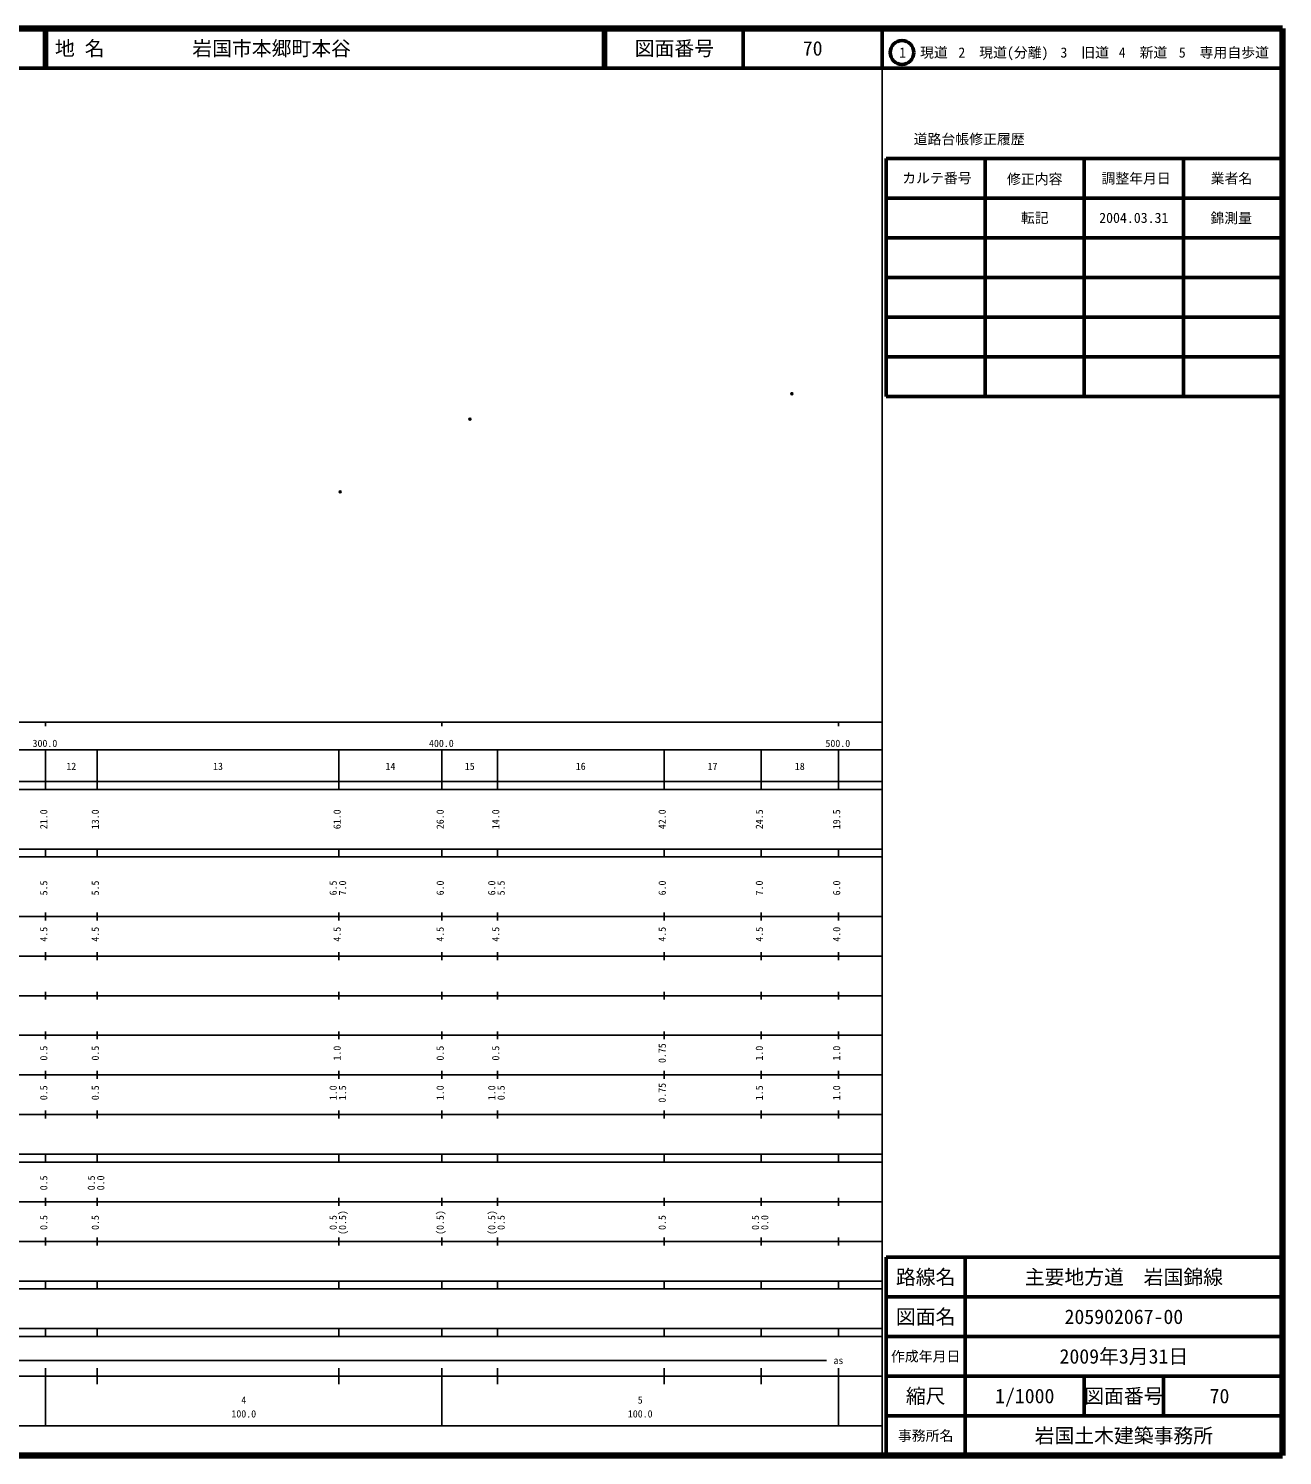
# Model space of a CAD drawing. Units: millimetres on the paper. Extents: x 40 to 680, y 20 to 380.
# Drawn here: x 363.7 to 680, y 20 to 380 of the extents above; entities that cross this region are included whole.
import ezdxf
from ezdxf.enums import TextEntityAlignment as Align

# ---------------------------------------------------------------- set-up
doc = ezdxf.new("R2010")
doc.units = ezdxf.units.MM
doc.header["$PDMODE"] = 32
doc.header["$PDSIZE"] = 0.5
doc.layers.add('M-OTRS', color=6, linetype='Continuous')
doc.layers.add('M-TTL-TXT', color=7, linetype='Continuous')
for name, color, linetype, lineweight in [('M-TTL', 2, 'Continuous', 140), ('M-TTL-BAND', 7, 'Continuous', 25), ('M-TTL-FRAM', 2, 'Continuous', 50), ('M-TTL-LINE', 7, 'Continuous', 50)]:
    doc.layers.add(name, color=color, linetype=linetype, lineweight=lineweight)
doc.styles.add('ＭＳ ゴシック', font='')
doc.styles.get('ＭＳ ゴシック').set_extended_font_data('MS Gothic')

msp = doc.modelspace()

# ---------------------------------------------------------------- linework, layer by layer
at = {"layer": 'M-OTRS'}
for p in [(556.262, 287.873), (475.057, 281.47), (442.346, 263.094)]:
    msp.add_point(p, dxfattribs=at)
at = {"layer": 'M-TTL'}
for p, q in [((680, 380), (40, 380)), ((680, 20), (680, 380)), ((40, 20), (680, 20))]:
    msp.add_line(p, q, dxfattribs=at)
at = {"layer": 'M-TTL-BAND'}
for p, q in [((579, 20), (579, 370)), ((40, 205), (579, 205)), ((368, 205), (368, 204)), ((468, 205), (468, 204)), ((568, 205), (568, 204)), ((68, 198), (579, 198)), ((368, 188), (368, 198)), ((381, 188), (381, 198)), ((442, 188), (442, 198)), ((468, 188), (468, 198)), ((482, 188), (482, 198)), ((524, 188), (524, 198)), ((548.5, 188), (548.5, 198)), ((568, 188), (568, 198)), ((40, 190), (579, 190)), ((40, 188), (579, 188)), ((40, 173), (579, 173)), ((368, 171), (368, 173)), ((381, 171), (381, 173)), ((442, 171), (442, 173)), ((468, 171), (468, 173)), ((482, 171), (482, 173)), ((524, 171), (524, 173)), ((548.5, 171), (548.5, 173)), ((568, 171), (568, 173)), ((40, 171), (579, 171)), ((40, 156), (579, 156)), ((368, 155), (368, 157)), ((381, 155), (381, 157)), ((442, 155), (442, 157)), ((468, 155), (468, 157)), ((482, 155), (482, 157)), ((524, 155), (524, 157)), ((548.5, 155), (548.5, 157)), ((568, 155), (568, 157)), ((46, 146), (579, 146)), ((368, 145), (368, 147)), ((381, 145), (381, 147)), ((442, 145), (442, 147)), ((468, 145), (468, 147)), ((482, 145), (482, 147)), ((524, 145), (524, 147)), ((548.5, 145), (548.5, 147)), ((568, 145), (568, 147)), ((368, 135), (368, 137)), ((381, 135), (381, 137)), ((442, 135), (442, 137)), ((468, 135), (468, 137)), ((482, 135), (482, 137)), ((524, 135), (524, 137)), ((548.5, 135), (548.5, 137)), ((568, 135), (568, 137)), ((52, 136), (579, 136)), ((46, 126), (579, 126)), ((368, 125), (368, 127)), ((381, 125), (381, 127)), ((442, 125), (442, 127)), ((468, 125), (468, 127)), ((482, 125), (482, 127)), ((524, 125), (524, 127)), ((548.5, 125), (548.5, 127)), ((568, 125), (568, 127)), ((52, 116), (579, 116)), ((368, 115), (368, 117)), ((381, 115), (381, 117)), ((442, 115), (442, 117)), ((468, 115), (468, 117)), ((482, 115), (482, 117)), ((524, 115), (524, 117)), ((548.5, 115), (548.5, 117)), ((568, 115), (568, 117)), ((46, 106), (579, 106)), ((368, 105), (368, 107)), ((381, 105), (381, 107)), ((442, 105), (442, 107)), ((468, 105), (468, 107)), ((482, 105), (482, 107)), ((524, 105), (524, 107)), ((548.5, 105), (548.5, 107)), ((568, 105), (568, 107)), ((40, 96), (579, 96)), ((40, 94), (579, 94)), ((368, 94), (368, 96)), ((381, 94), (381, 96)), ((442, 94), (442, 96)), ((468, 94), (468, 96)), ((482, 94), (482, 96)), ((524, 94), (524, 96)), ((548.5, 94), (548.5, 96)), ((568, 94), (568, 96)), ((49, 84), (579, 84)), ((368, 83), (368, 85)), ((381, 83), (381, 85)), ((442, 83), (442, 85)), ((468, 83), (468, 85)), ((482, 83), (482, 85)), ((524, 83), (524, 85)), ((548.5, 83), (548.5, 85)), ((568, 83), (568, 85)), ((40, 74), (579, 74)), ((368, 73), (368, 75)), ((381, 73), (381, 75)), ((442, 73), (442, 75)), ((468, 73), (468, 75)), ((482, 73), (482, 75)), ((524, 73), (524, 75)), ((548.5, 73), (548.5, 75)), ((568, 73), (568, 75)), ((40, 64), (579, 64)), ((40, 62), (579, 62)), ((368, 62), (368, 64)), ((381, 62), (381, 64)), ((442, 62), (442, 64)), ((468, 62), (468, 64)), ((482, 62), (482, 64)), ((524, 62), (524, 64)), ((548.5, 62), (548.5, 64)), ((568, 62), (568, 64)), ((40, 52), (579, 52)), ((368, 50), (368, 52)), ((381, 50), (381, 52)), ((442, 50), (442, 52)), ((468, 50), (468, 52)), ((482, 50), (482, 52)), ((524, 50), (524, 52)), ((548.5, 50), (548.5, 52)), ((568, 50), (568, 52)), ((40, 50), (579, 50)), ((71, 44), (565, 44)), ((40, 40), (579, 40)), ((368, 27.5), (368, 42)), ((381, 38), (381, 42)), ((442, 38), (442, 42)), ((468, 27.5), (468, 42)), ((482, 38), (482, 42)), ((524, 38), (524, 42)), ((548.5, 38), (548.5, 42)), ((568, 27.5), (568, 42)), ((68, 27.5), (579, 27.5))]:
    msp.add_line(p, q, dxfattribs=at)
at = {"layer": 'M-TTL-FRAM'}
for p, q in [((580, 347.197), (580, 287.197)), ((580, 347.197), (680, 347.197)), ((580, 287.197), (680, 287.197)), ((680, 70), (580, 70)), ((580, 70), (580, 20))]:
    msp.add_line(p, q, dxfattribs=at)
at = {"layer": 'M-TTL-LINE'}
for p, q in [((367.75, 380), (367.75, 370)), ((368.25, 380), (368.25, 370)), ((508.747, 380), (508.747, 370)), ((509.247, 380), (509.247, 370)), ((543.997, 380), (543.997, 370)), ((579, 380), (579, 370)), ((40, 370), (680, 370)), ((605, 347.197), (605, 287.197)), ((630, 347.197), (630, 287.197)), ((655, 347.197), (655, 287.197)), ((580, 337.197), (680, 337.197)), ((580, 327.197), (680, 327.197)), ((580, 317.197), (680, 317.197)), ((580, 307.197), (680, 307.197)), ((580, 297.197), (680, 297.197)), ((600, 70), (600, 20)), ((680, 60), (580, 60)), ((680, 50), (580, 50)), ((680, 40), (580, 40)), ((630, 40), (630, 30)), ((650, 40), (650, 30)), ((680, 30), (580, 30))]:
    msp.add_line(p, q, dxfattribs=at)
msp.add_circle((584.031, 373.958), 3, dxfattribs=at)

# ---------------------------------------------------------------- texts
at = {"layer": 'M-TTL-BAND', "style": 'ＭＳ ゴシック'}
for s, p in [('300.0', (367.844, 198.195)), ('400.0', (467.844, 198.195)), ('500.0', (567.844, 198.195)), ('12', (374.5, 192.405)), ('13', (411.5, 192.405)), ('14', (455, 192.405)), ('15', (475, 192.405)), ('16', (503, 192.405)), ('17', (536.25, 192.405)), ('18', (558.25, 192.405)), ('as', (568, 42.5)), ('4', (418, 32.523)), ('5', (518, 32.523)), ('100.0', (418, 29.033)), ('100.0', (518, 29.033))]:
    msp.add_text(s, height=1.833, dxfattribs=at).set_placement(p, align=Align.BOTTOM_CENTER)
for s, p in [('21.0', (369, 180.5)), ('13.0', (382, 180.5)), ('61.0', (443, 180.5)), ('26.0', (469, 180.5)), ('14.0', (483, 180.5)), ('42.0', (525, 180.5)), ('24.5', (549.5, 180.5)), ('19.5', (569, 180.5)), ('5.5', (369, 163.174)), ('5.5', (382, 163.174)), ('6.5', (442, 163.174)), ('7.0', (444.37, 163.174)), ('6.0', (469, 163.174)), ('6.0', (482, 163.174)), ('5.5', (484.37, 163.174)), ('6.0', (525, 163.174)), ('7.0', (549.5, 163.174)), ('6.0', (569, 163.174)), ('4.5', (369, 151.5)), ('4.5', (382, 151.5)), ('4.5', (443, 151.5)), ('4.5', (469, 151.5)), ('4.5', (483, 151.5)), ('4.5', (525, 151.5)), ('4.5', (549.5, 151.5)), ('4.0', (569, 151.5)), ('0.5', (369, 121.5)), ('0.5', (382, 121.5)), ('1.0', (443, 121.5)), ('0.5', (469, 121.5)), ('0.5', (483, 121.5)), ('0.75', (525, 121.5)), ('1.0', (549.5, 121.5)), ('1.0', (569, 121.5)), ('0.5', (369, 111.5)), ('0.5', (382, 111.5)), ('1.0', (442, 111.5)), ('1.5', (444.37, 111.5)), ('1.0', (469, 111.5)), ('1.0', (482, 111.5)), ('0.5', (484.37, 111.5)), ('0.75', (525, 111.5)), ('1.5', (549.5, 111.5)), ('1.0', (569, 111.5)), ('0.5', (369, 88.764)), ('0.5', (381, 88.764)), ('0.0', (383.37, 88.764)), ('0.5', (369, 78.764)), ('0.5', (382, 78.764)), ('0.5', (442, 78.764)), ('(0.5)', (444.37, 78.764)), ('(0.5)', (469, 78.764)), ('(0.5)', (482, 78.764)), ('0.5', (484.37, 78.764)), ('0.5', (525, 78.764)), ('0.5', (548.5, 78.764)), ('0.0', (550.87, 78.764))]:
    msp.add_text(s, height=1.833, rotation=90, dxfattribs=at).set_placement(p, align=Align.BOTTOM_CENTER)
at = {"layer": 'M-TTL-TXT', "style": 'ＭＳ ゴシック'}
for s, p in [('地 名', (370.38, 375)), ('岩国市本郷町本谷', (405.024, 375))]:
    msp.add_text(s, height=3.666, dxfattribs=at).set_placement(p, align=Align.MIDDLE_LEFT)
for s, height, p in [('図面番号', 3.666, (526.622, 375)), ('70', 3.666, (561.497, 375)), ('1\u3000現道', 2.566, (589.448, 373.958)), ('2\u3000現道(分離)', 2.566, (609.619, 373.958)), ('3\u3000旧道', 2.566, (630.121, 373.958)), ('4\u3000新道', 2.566, (644.824, 373.958)), ('5\u3000専用自歩道', 2.566, (665.228, 373.958)), ('道路台帳修正履歴', 2.566, (600.968, 352.113)), ('カルテ番号', 2.566, (592.839, 342.277)), ('修正内容', 2.566, (617.509, 342.023)), ('調整年月日', 2.566, (643.089, 342.197)), ('業者名', 2.566, (667.134, 342.197)), ('転記', 2.566, (617.5, 332.245)), ('2004.03.31', 2.566, (642.5, 332.245)), ('錦測量', 2.566, (667.077, 332.189)), ('路線名', 3.666, (590, 65)), ('路線名', 3.666, (590, 65)), ('主要地方道\u3000岩国錦線', 3.666, (640, 65)), ('図面名', 3.666, (590, 55)), ('図面名', 3.666, (590, 55)), ('205902067-00', 3.666, (640, 55)), ('2009年3月31日', 3.666, (640, 45)), ('作成年月日', 2.566, (590, 45)), ('作成年月日', 2.566, (590, 45)), ('縮尺', 3.666, (590, 35)), ('縮尺', 3.666, (590, 35)), ('1/1000', 3.666, (615, 35)), ('図面番号', 3.666, (640, 35)), ('図面番号', 3.666, (640, 35)), ('70', 3.666, (664.125, 35)), ('事務所名', 2.566, (590, 25)), ('事務所名', 2.566, (590, 25)), ('岩国土木建築事務所', 3.666, (640, 25))]:
    msp.add_text(s, height=height, dxfattribs=at).set_placement(p, align=Align.MIDDLE_CENTER)

doc.saveas('drawing.dxf')
